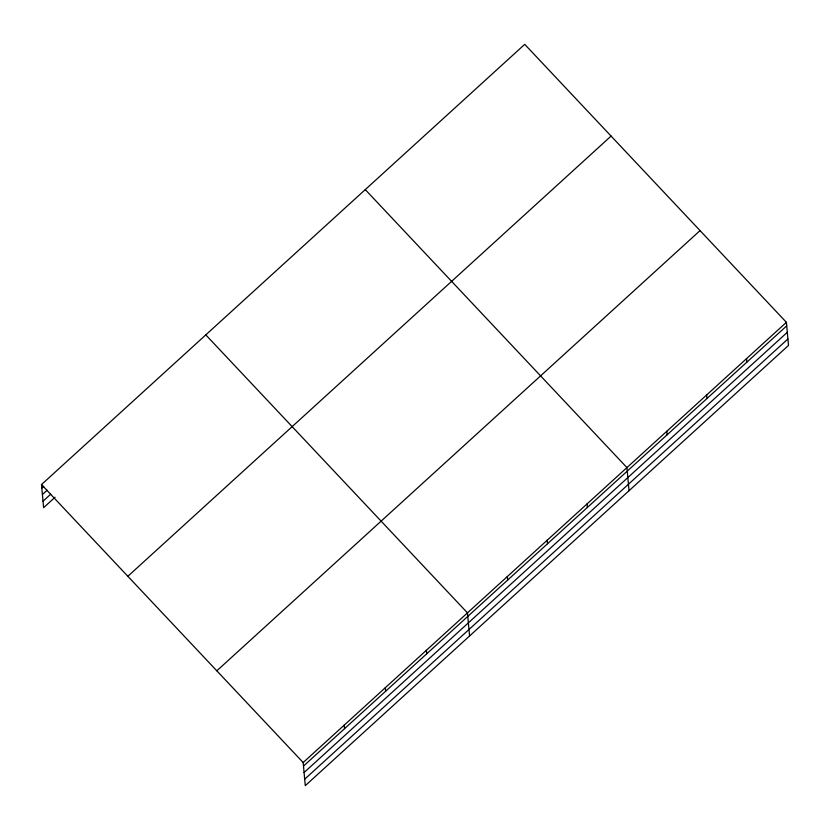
<?xml version="1.0" encoding="UTF-8"?>
<svg xmlns="http://www.w3.org/2000/svg" width="830" height="830" viewBox="0 0 830 830"><rect width="100%" height="100%" fill="white"/><g stroke="black" fill="none" stroke-linecap="round" stroke-linejoin="round"><path stroke-width="1.25" d="M41.5 484.564L524.726 44.343L786.394 322.331L788.5 345.436L305.274 785.657L303.168 762.542L41.5 484.564L43.606 507.67L55.071 497.232M41.822 488.082L43.731 486.349M42.413 494.545L47.185 490.198M43.015 501.206L50.661 494.244M127.851 576.3L611.077 136.079M216.817 670.816L700.043 230.595M303.168 762.542L786.394 322.331M303.49 766.069L786.716 325.858M304.081 772.533L787.307 332.311M304.683 779.194L787.909 338.972M365.262 189.614L626.93 467.601L629.036 490.706M205.799 334.895L467.466 612.872L469.573 635.977M746.533 358.643L746.855 362.171M706.662 394.966L706.984 398.493M666.801 431.289L667.123 434.806M587.069 503.924L587.391 507.441M547.198 540.237L547.52 543.764M507.338 576.56L507.659 580.077M426.392 650.295L426.713 653.812M385.317 687.707L385.639 691.234M344.243 725.13L344.564 728.647"/></g></svg>
